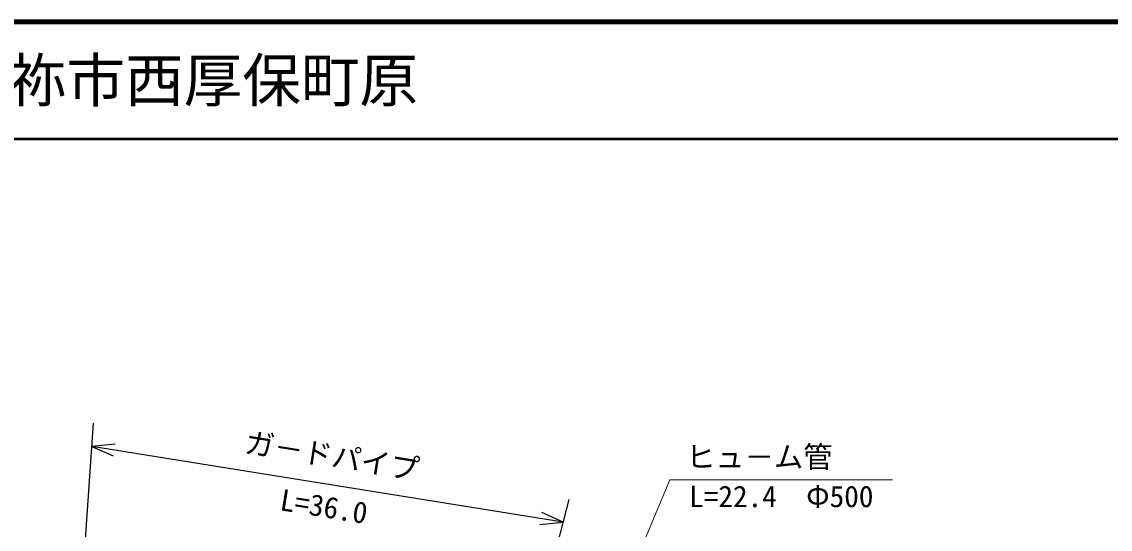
# Model space of a CAD drawing. Units: millimetres, scale not verified. Extents: x 40000 to 680000, y 20000 to 380000.
# Drawn here: x 411212 to 504080, y 336648 to 380000 of the extents above; entities that cross this region are included whole.
import ezdxf
from ezdxf.enums import TextEntityAlignment as Align

# ---------------------------------------------------------------- set-up
doc = ezdxf.new("R2010")
doc.units = ezdxf.units.MM
doc.header["$LTSCALE"] = 1000
for name, color, linetype, lineweight in [('S-STR-HTXT', 7, 'Continuous', 13), ('S-STR-STRC', 7, 'Continuous', 25), ('S-TTL', 2, 'Continuous', 140), ('S-TTL-LINE', 7, 'Continuous', 50)]:
    doc.layers.add(name, color=color, linetype=linetype, lineweight=lineweight)
doc.layers.add('S-TTL-TXT', color=7, linetype='Continuous')
doc.styles.add('@ＭＳ ゴシック', font='')
doc.styles.add('ＭＳ ゴシック', font='')
doc.styles.get('@ＭＳ ゴシック').set_extended_font_data('@MS Gothic')
doc.styles.get('ＭＳ ゴシック').set_extended_font_data('MS Gothic')

msp = doc.modelspace()

# ---------------------------------------------------------------- linework, layer by layer
at = {"layer": 'S-STR-HTXT'}
for q in [(454964, 313281), (485515, 340869)]:
    msp.add_line((466515, 340869), q, dxfattribs=at)
at = {"layer": 'S-STR-STRC'}
for p, q in [((415517, 318994), (417333, 345720)), ((419187, 343929), (417198, 343725)), ((457405, 337253), (417198, 343725)), ((417198, 343725), (419023, 342907)), ((451240, 313244), (457902, 339190)), ((457405, 337253), (455580, 338071)), ((455415, 337049), (457405, 337253))]:
    msp.add_line(p, q, dxfattribs=at)
at = {"layer": 'S-TTL'}
msp.add_line((680000, 380000), (40000, 380000), dxfattribs=at)
at = {"layer": 'S-TTL-LINE'}
msp.add_line((40000, 370000), (680000, 370000), dxfattribs=at)

# ---------------------------------------------------------------- texts
at = {"layer": 'S-STR-HTXT', "style": 'ＭＳ ゴシック'}
msp.add_text('ヒュ－ム管', height=1833, dxfattribs=at).set_placement((467890, 341369), align=Align.BOTTOM_LEFT)
msp.add_text('L=22.4\u3000Φ500', height=1833, dxfattribs=at).set_placement((476015, 340369), align=Align.TOP_CENTER)
at = {"layer": 'S-STR-STRC', "style": 'ＭＳ ゴシック'}
msp.add_text('ガ－ドパイプ', height=1833, rotation=350.857, dxfattribs=at).set_placement((437460, 341476), align=Align.BOTTOM_CENTER)
at = {"layer": 'S-STR-STRC', "style": '@ＭＳ ゴシック'}
msp.add_text('L=36.0', height=1833, rotation=350.857, dxfattribs=at).set_placement((437142, 339502), align=Align.TOP_CENTER)
at = {"layer": 'S-TTL-TXT', "style": 'ＭＳ ゴシック'}
msp.add_text('美祢市西厚保町原', height=3666, dxfattribs=at).set_placement((405024, 375000), align=Align.MIDDLE_LEFT)

doc.saveas('drawing.dxf')
